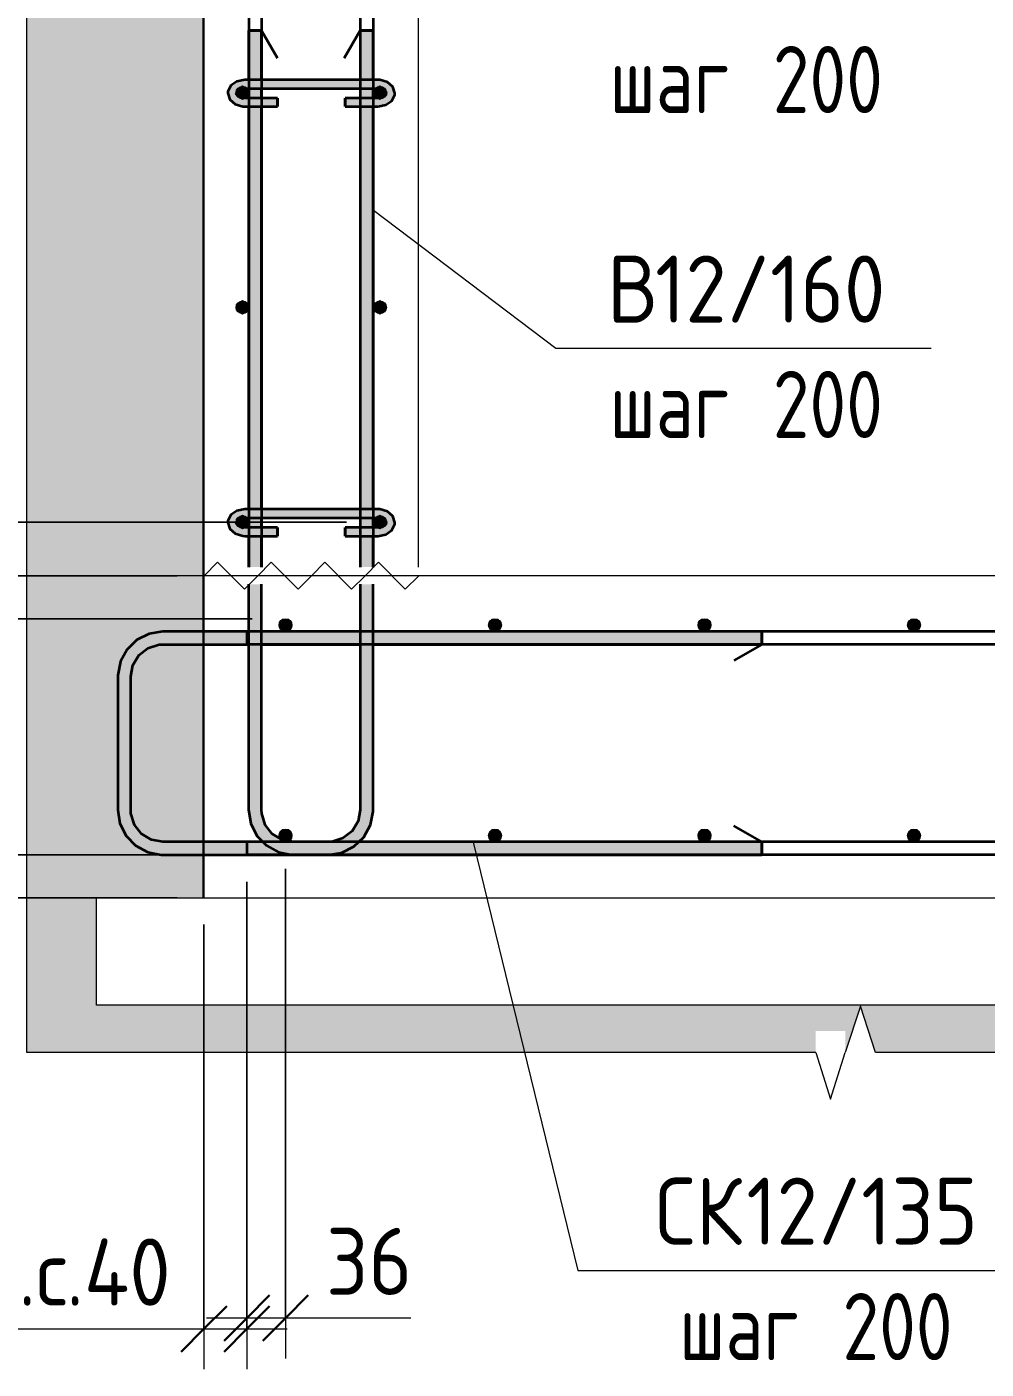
# Model space of a CAD drawing. Header units: millimetres. Extents: x 66339 to 175313, y -6307 to 14735.
# Drawn here: x 164142 to 165036, y -3689 to -2439 of the extents above; entities that cross this region are included whole.
import ezdxf

# ---------------------------------------------------------------- set-up
doc = ezdxf.new("R2010")
doc.units = ezdxf.units.MM
for name, color, linetype, lineweight in [('AA_Dim', 7, 'Continuous', 9), ('AA_Dim-25', 7, 'Continuous', 9), ('AA_Linii', 7, 'Continuous', 9), ('AA_Oformlenie', 7, 'Continuous', 9), ('AA_Vinoska', 7, 'Continuous', 9), ('AA_Visotnaya otmetka', 7, 'Continuous', 9), ('AF_Stena_Гидроизоляция', 253, 'Continuous', 18), ('AF_Stena_Опалубка', 253, 'Continuous', 18), ('KR_Armatura', 7, 'Continuous', 20), ('KR_Armatura_Tonkie', 7, 'Continuous', 20), ('KR_Fundament', 7, 'Continuous', 18)]:
    doc.layers.add(name, color=color, linetype=linetype, lineweight=lineweight)
doc.styles.add('ISOCPEUR_11', font='isocpeur.ttf', dxfattribs={"width": 0.9, "height": 62.5})
doc.styles.add('ISOCPEUR_12', font='isocpeur.ttf', dxfattribs={"width": 0.8, "height": 62.5})
doc.dimstyles.new('00_Точн_3_знака__прозр__4', dxfattribs={"dimscale": 304.8, "dimtxt": 62.248823, "dimasz": 0.139436, "dimexe": 0.123031, "dimexo": 0.082021, "dimgap": 0.008202, "dimtad": 1, "dimdec": 3, "dimrnd": 0.001, "dimdsep": 46, "dimtxsty": 'ISOCPEUR_11', "dimblk1": 'OBLIQUE', "dimblk2": 'OBLIQUE', "dimsah": 1, "dimcen": 0.09, "dimdle": 0.123031, "dimazin": 0, "dimtfac": 1, "dimtdec": 4, "dimtix": 1, "dimtmove": 1, "dimatfit": 3, "dimfxl": 1, "dimtvp": 1, "dimtolj": 1, "dimtzin": 0, "dimlwd": 18, "dimlwe": 18, "dimarcsym": 2})
doc.dimstyles.new('00_Точн_3_знака__прозр__5', dxfattribs={"dimscale": 304.8, "dimtxt": 62.248823, "dimasz": 0.139436, "dimexe": 0.123031, "dimexo": 0.082021, "dimgap": 0.008202, "dimtad": 1, "dimdec": 3, "dimrnd": 0.001, "dimdsep": 46, "dimtxsty": 'ISOCPEUR_11', "dimblk1": 'OBLIQUE', "dimblk2": 'OBLIQUE', "dimsah": 1, "dimcen": 0.09, "dimdle": 0.123031, "dimazin": 0, "dimtfac": 1, "dimtdec": 4, "dimtix": 1, "dimtmove": 0, "dimatfit": 3, "dimfxl": 1, "dimtvp": 1, "dimtolj": 1, "dimtzin": 0, "dimlwd": 18, "dimlwe": 18, "dimarcsym": 2})

# ---------------------------------------------------------------- blocks, each defined once
blk = doc.blocks.new('265_Выпуск П одной длины _НесАрм_РабПлоск_ - В1 _d12_ t250-V7-1-1 Армирование')
at = {"layer": 'KR_Armatura_Tonkie', "lineweight": 35}
h = blk.add_hatch(color=256, dxfattribs=at)
h.paths.add_polyline_path([(-73407.5, -3168), (-73401.5, -3168), (-73401.7, -2958), (-73413.5, -2958), (-73413.3, -3168), (-73409, -3168)])
h.paths.add_polyline_path([(-73407.5, -2942), (-73401.5, -2942), (-73401.7, -2913), (-73413.5, -2913), (-73413.3, -2942), (-73408.5, -2942)])
h.paths.add_polyline_path([(-73412.3, -2905), (-73401.5, -2905), (-73401.7, -2896), (-73413.5, -2896), (-73413.3, -2905), (-73412.7, -2905)])
h.paths.add_polyline_path([(-73403.2, -2888), (-73401.5, -2888), (-73401.7, -2513), (-73413.5, -2513), (-73413.3, -2888), (-73404, -2888)])
h.paths.add_polyline_path([(-73411.7, -2505), (-73401.5, -2505), (-73401.7, -2496), (-73413.5, -2496), (-73413.3, -2505), (-73411.8, -2505)])
h.paths.add_polyline_path([(-73411.8, -2488), (-73401.5, -2488), (-73401.7, -2442), (-73413.5, -2442), (-73413.3, -2488), (-73412.7, -2488)])
h = blk.add_hatch(color=256, dxfattribs=at)
h.paths.add_polyline_path([(-73303.5, -3168), (-73297.5, -3168), (-73297.7, -2958), (-73309.5, -2958), (-73309.2, -3168), (-73305, -3168)])
h.paths.add_polyline_path([(-73303.5, -2942), (-73297.5, -2942), (-73297.7, -2913), (-73309.5, -2913), (-73309.3, -2942), (-73304.5, -2942)])
h.paths.add_polyline_path([(-73309, -2905), (-73297.5, -2905), (-73297.7, -2896), (-73309.5, -2896), (-73309.3, -2905), (-73309.1, -2905)])
h.paths.add_polyline_path([(-73309.1, -2888), (-73297.5, -2888), (-73297.7, -2513), (-73309.5, -2513), (-73309.3, -2888)])
h.paths.add_polyline_path([(-73308.7, -2505), (-73297.5, -2505), (-73297.7, -2496), (-73309.5, -2496), (-73309.3, -2505), (-73309.1, -2505)])
h.paths.add_polyline_path([(-73305.1, -2488), (-73297.5, -2488), (-73297.7, -2442), (-73309.5, -2442), (-73309.3, -2488), (-73306.5, -2488)])
for points in [[(-73371.5, -3210), (-73371.5, -3198), (-73379.8, -3196.8), (-73386.7, -3193.8), (-73392.7, -3189.2), (-73397.4, -3183), (-73400.4, -3175.8), (-73401.7, -3168), (-73413.5, -3168), (-73412, -3179), (-73407.8, -3189), (-73400.8, -3198), (-73392, -3204.6), (-73382.3, -3208.6), (-73376.4, -3209.3)], [(-73339.5, -3210), (-73328.5, -3208.5), (-73318.5, -3204.4), (-73309.4, -3197.2), (-73303.1, -3189), (-73298.9, -3178.9), (-73297.7, -3168), (-73309.5, -3168), (-73310.7, -3176.3), (-73313.5, -3183), (-73318.2, -3189.2), (-73324.5, -3194), (-73331.7, -3197), (-73339.5, -3198.2), (-73339.5, -3209.8)], [(-73339.5, -3210), (-73339.5, -3198), (-73371.5, -3198.2), (-73371.5, -3210), (-73357.4, -3210)]]:
    blk.add_hatch(color=256, dxfattribs=at).paths.add_polyline_path(points)
for p, q in [((-73413.5, -2442), (-73413.5, -2488)), ((-73413.5, -2442), (-73413.3, -2442)), ((-73401.7, -2442), (-73413.1, -2442)), ((-73413.1, -2442), (-73401.5, -2442)), ((-73401.5, -2488), (-73401.5, -2442)), ((-73401.5, -2442), (-73401.1, -2442.7)), ((-73401.1, -2442.7), (-73386.5, -2468)), ((-73309.5, -2442), (-73324.5, -2468)), ((-73309.5, -2442), (-73309.5, -2488)), ((-73309.5, -2442), (-73309.3, -2442)), ((-73309.1, -2442), (-73297.5, -2442)), ((-73297.7, -2442), (-73309.1, -2442)), ((-73297.5, -2488), (-73297.5, -2442)), ((-73413.5, -2496), (-73413.5, -2505)), ((-73401.5, -2505), (-73401.5, -2496)), ((-73309.5, -2496), (-73309.5, -2505)), ((-73297.5, -2505), (-73297.5, -2496)), ((-73413.5, -2513), (-73413.5, -2888)), ((-73401.5, -2888), (-73401.5, -2513)), ((-73309.5, -2513), (-73309.5, -2888)), ((-73297.5, -2888), (-73297.5, -2513)), ((-73413.5, -2896), (-73413.5, -2905)), ((-73401.5, -2905), (-73401.5, -2896)), ((-73309.5, -2896), (-73309.5, -2905)), ((-73297.5, -2905), (-73297.5, -2896)), ((-73413.5, -2913), (-73413.5, -2942)), ((-73401.5, -2942), (-73401.5, -2913)), ((-73309.5, -2913), (-73309.5, -2942)), ((-73297.5, -2942), (-73297.5, -2913)), ((-73413.5, -2958), (-73413.5, -3002)), ((-73401.5, -3002), (-73401.5, -2958)), ((-73309.5, -2958), (-73309.5, -3002)), ((-73297.5, -3002), (-73297.5, -2958)), ((-73413.5, -3002), (-73413.5, -3014)), ((-73401.5, -3014), (-73401.5, -3002)), ((-73309.5, -3002), (-73309.5, -3014)), ((-73297.5, -3014), (-73297.5, -3002)), ((-73413.5, -3014), (-73413.5, -3168)), ((-73401.5, -3168), (-73401.5, -3014)), ((-73309.5, -3014), (-73309.5, -3168)), ((-73297.5, -3168), (-73297.5, -3014)), ((-73339.5, -3198), (-73371.5, -3198)), ((-73371.5, -3210), (-73339.5, -3210))]:
    blk.add_line(p, q, dxfattribs=at)
at = {"layer": 'KR_Armatura_Tonkie', "lineweight": 35, "flags": 128}
for points in [[(-73413.5, -3168), (-73411.5, -3180.7), (-73405.8, -3192.2), (-73400.2, -3198)], [(-73371.5, -3198), (-73382.1, -3196), (-73391.4, -3190.4), (-73398, -3181.9), (-73401.2, -3171.5), (-73401.5, -3168)], [(-73309.5, -3168), (-73311.4, -3178.7), (-73317, -3187.9), (-73325.6, -3194.6), (-73335.9, -3197.8), (-73339.5, -3198)], [(-73310.8, -3198), (-73306, -3193.4), (-73299.9, -3182.1), (-73297.5, -3169.5), (-73297.5, -3168)], [(-73400.2, -3198), (-73396.9, -3201.4), (-73385.6, -3207.5), (-73373, -3210), (-73371.5, -3210)], [(-73339.5, -3210), (-73326.8, -3208), (-73315.3, -3202.3), (-73310.8, -3198)]]:
    blk.add_lwpolyline(points, dxfattribs=at)
blk = doc.blocks.new('350_Стержень П торец СК-СГ _НесАрм_РабПлоск_ - 350_Стержень П торец СК-СГ _НесАрм_РабПлоск_-4078482-1-1 Армирование')
at = {"layer": 'KR_Armatura_Tonkie', "lineweight": 35}
for points in [[(-73528.4, -3044), (-73523.3, -3044), (-73522.1, -3035.7), (-73519.3, -3029), (-73514.5, -3022.8), (-73508.3, -3018), (-73501.1, -3015), (-73493.3, -3013.8), (-73493.3, -3002), (-73504.2, -3003.4), (-73514.3, -3007.6), (-73523, -3014.3), (-73529.7, -3023), (-73533.9, -3033.1), (-73535.1, -3044), (-73529.3, -3044)], [(-73529.3, -3168), (-73523.3, -3168), (-73523.5, -3044), (-73535.3, -3044), (-73535.1, -3168), (-73530.8, -3168)], [(-73493.3, -3210), (-73493.3, -3198), (-73501.6, -3196.8), (-73508.6, -3193.8), (-73514.5, -3189.2), (-73519.3, -3183), (-73522.3, -3175.8), (-73523.5, -3168), (-73535.3, -3168), (-73533.9, -3178.9), (-73529.7, -3189), (-73523, -3197.7), (-73514.3, -3204.4), (-73504.2, -3208.6), (-73499.4, -3209.2)]]:
    blk.add_hatch(color=256, dxfattribs=at).paths.add_polyline_path(points)
h = blk.add_hatch(color=256, dxfattribs=at)
h.paths.add_polyline_path([(-72935.3, -3014), (-72935.3, -3002), (-73297.5, -3002.2), (-73297.5, -3014), (-72986.9, -3014)])
h.paths.add_polyline_path([(-73415.1, -3014), (-73413.5, -3013.8), (-73413.5, -3002), (-73493.3, -3002.2), (-73493.3, -3014), (-73442.9, -3014)])
h.paths.add_polyline_path([(-73401.5, -3014), (-73309.5, -3013.8), (-73309.5, -3002), (-73401.5, -3002.2), (-73401.5, -3013.8)])
h = blk.add_hatch(color=256, dxfattribs=at)
h.paths.add_polyline_path([(-72986.9, -3210), (-72935.3, -3209.8), (-72935.3, -3198), (-73310.4, -3198.2), (-73318.7, -3204.5), (-73328.9, -3208.6), (-73339.5, -3210), (-73214.9, -3210)])
h.paths.add_polyline_path([(-73385.9, -3210), (-73373, -3209.8), (-73383.1, -3208.2), (-73392.9, -3204), (-73401.2, -3198), (-73493.3, -3198.2), (-73493.3, -3210), (-73415.1, -3210)])
for p, q in [((-73455.1, -3002), (-73493.3, -3002)), ((-73413.5, -3002), (-73455.1, -3002)), ((-73309.4, -3002), (-73401.5, -3002)), ((-72935.3, -3002), (-73297.5, -3002)), ((-72935.3, -3002), (-72935.3, -3014)), ((-72935.3, -3013.8), (-72935.3, -3002.2)), ((-73493.3, -3014), (-73455.1, -3014)), ((-73455.1, -3014), (-73413.5, -3014)), ((-73401.5, -3014), (-73309.4, -3014)), ((-73297.5, -3014), (-72935.3, -3014)), ((-72935.3, -3014), (-72961.3, -3029)), ((-73535.3, -3044), (-73535.3, -3168)), ((-73523.3, -3168), (-73523.3, -3044)), ((-72935.3, -3198), (-72961.3, -3183)), ((-73455.1, -3198), (-73493.3, -3198)), ((-73400.8, -3198), (-73455.1, -3198)), ((-73339.5, -3198), (-73371.5, -3198)), ((-72935.3, -3198), (-73310.2, -3198)), ((-72935.3, -3198), (-72935.3, -3210)), ((-72935.3, -3209.8), (-72935.3, -3198.2)), ((-73493.3, -3210), (-73455.1, -3210)), ((-73455.1, -3210), (-72935.3, -3210))]:
    blk.add_line(p, q, dxfattribs=at)
at = {"layer": 'KR_Armatura_Tonkie', "lineweight": 35, "flags": 128}
for points in [[(-73493.3, -3002), (-73506, -3004), (-73517.5, -3009.7), (-73526.7, -3018.6), (-73532.8, -3029.9), (-73535.3, -3042.5), (-73535.3, -3044)], [(-73523.3, -3044), (-73521.3, -3033.3), (-73515.7, -3024.1), (-73507.2, -3017.4), (-73496.8, -3014.2), (-73493.3, -3014)], [(-73535.3, -3168), (-73533.3, -3180.7), (-73527.6, -3192.2), (-73518.7, -3201.4), (-73507.4, -3207.5), (-73494.8, -3210), (-73493.3, -3210)], [(-73493.3, -3198), (-73503.9, -3196), (-73513.2, -3190.4), (-73519.9, -3181.9), (-73523.1, -3171.5), (-73523.3, -3168)]]:
    blk.add_lwpolyline(points, dxfattribs=at)
blk = doc.blocks.new('261_Шпилька массив _НесАрм_РабПлоск_ - 8 А240-4097123-1-1 Армирование')
at = {"layer": 'KR_Armatura_Tonkie', "lineweight": 35}
for points in [[(-73416.9, -2511.8), (-73416.9, -2505), (-73423.1, -2503.5), (-73424.4, -2501.8), (-73424.9, -2500.5), (-73423.8, -2497.7), (-73420.9, -2495.6), (-73416.9, -2494.8), (-73416.9, -2488), (-73423, -2489), (-73425.8, -2490.3), (-73429.4, -2493.4), (-73431.7, -2496.2), (-73432.9, -2500.5), (-73431.7, -2504.8), (-73428.2, -2508.5), (-73422.8, -2511), (-73420.8, -2511.3)], [(-73293.1, -2494.8), (-73293.1, -2488), (-73416.9, -2488.1), (-73416.9, -2494.8), (-73297.1, -2494.8)], [(-73293.1, -2511.8), (-73286.9, -2510.9), (-73281.7, -2508.5), (-73278.3, -2504.8), (-73277.1, -2500.5), (-73278.3, -2496.2), (-73280.7, -2492.6), (-73285.5, -2489.5), (-73293.1, -2488.1), (-73293.1, -2494.8), (-73289.1, -2495.6), (-73286.1, -2497.7), (-73285.1, -2500.7), (-73285.7, -2502.1), (-73287.6, -2503.7), (-73293.1, -2505.1), (-73293.1, -2511)], [(-73297.1, -2496), (-73293.1, -2495.9), (-73293.1, -2494.8), (-73416.9, -2494.8), (-73416.9, -2496), (-73300.4, -2496)], [(-73386.6, -2511.8), (-73386.6, -2505), (-73416.9, -2505.1), (-73416.9, -2511.8), (-73401.1, -2511.8)], [(-73401.1, -2513), (-73386.6, -2512.8), (-73386.6, -2511.8), (-73416.9, -2511.8), (-73416.9, -2513), (-73413.1, -2513)], [(-73293.1, -2511.8), (-73293.1, -2505), (-73323.4, -2505.1), (-73323.4, -2511.8), (-73297.1, -2511.8)], [(-73297.1, -2513), (-73293.1, -2512.8), (-73293.1, -2511.8), (-73323.4, -2511.8), (-73323.4, -2513), (-73300.4, -2513)], [(-73416.9, -2911.8), (-73416.9, -2905), (-73423.1, -2903.5), (-73424.4, -2901.8), (-73424.9, -2900.5), (-73423.8, -2897.7), (-73420.9, -2895.6), (-73416.9, -2894.8), (-73416.9, -2888), (-73423, -2889), (-73425.8, -2890.3), (-73429.4, -2893.4), (-73431.7, -2896.2), (-73432.9, -2900.5), (-73431.7, -2904.8), (-73428.2, -2908.5), (-73422.8, -2911), (-73420.8, -2911.3)], [(-73297.1, -2894.8), (-73293.1, -2894.8), (-73293.1, -2888), (-73416.9, -2888.1), (-73416.9, -2894.8), (-73300.4, -2894.8)], [(-73293.1, -2911.8), (-73286.9, -2910.9), (-73281.7, -2908.5), (-73278.3, -2904.8), (-73277.1, -2900.5), (-73278.3, -2896.2), (-73280.7, -2892.6), (-73285.5, -2889.5), (-73293.1, -2888.1), (-73293.1, -2894.8), (-73289.1, -2895.6), (-73286.1, -2897.7), (-73285.1, -2900.7), (-73285.7, -2902.1), (-73287.6, -2903.7), (-73293.1, -2905.1), (-73293.1, -2911)], [(-73385.9, -2896), (-73293.1, -2895.9), (-73293.1, -2894.8), (-73416.9, -2894.8), (-73416.9, -2896), (-73401.1, -2896)], [(-73386.6, -2911.8), (-73386.6, -2905), (-73416.9, -2905.1), (-73416.9, -2911.8), (-73401.1, -2911.8)], [(-73401.1, -2913), (-73386.6, -2912.8), (-73386.6, -2911.8), (-73416.9, -2911.8), (-73416.9, -2913), (-73413.1, -2913)], [(-73300.4, -2911.8), (-73293.1, -2911.8), (-73293.1, -2905), (-73323.4, -2905.1), (-73323.4, -2911.8), (-73309.1, -2911.8)], [(-73297.1, -2913), (-73293.1, -2912.8), (-73293.1, -2911.8), (-73323.4, -2911.8), (-73323.4, -2913), (-73300.4, -2913)]]:
    blk.add_hatch(color=256, dxfattribs=at).paths.add_polyline_path(points)
h = blk.add_hatch(color=256, dxfattribs=at)
h.paths.add_polyline_path([(-73416.9, -2513), (-73416.9, -2511.8), (-73423, -2510.9), (-73428.2, -2508.5), (-73428.9, -2508.1), (-73424.4, -2511.3), (-73423, -2512), (-73420.3, -2512.4)])
h.paths.add_polyline_path([(-73424.3, -2499), (-73423.1, -2497.4), (-73416.9, -2495.9), (-73416.9, -2494.8), (-73420.9, -2495.6), (-73423.8, -2497.7), (-73424.1, -2498.3)])
h = blk.add_hatch(color=256, dxfattribs=at)
h.paths.add_polyline_path([(-73293.1, -2513), (-73285.5, -2511.5), (-73280.7, -2508.4), (-73278.3, -2504.8), (-73281.7, -2508.5), (-73287.2, -2511), (-73293.1, -2511.8), (-73293.1, -2512.8)])
h.paths.add_polyline_path([(-73285.8, -2498.6), (-73286.1, -2497.7), (-73289.7, -2495.5), (-73293.1, -2494.8), (-73293.1, -2496), (-73292.4, -2496.1), (-73286.1, -2498.5)])
h = blk.add_hatch(color=256, dxfattribs=at)
h.paths.add_polyline_path([(-73416.9, -2913), (-73416.9, -2911.8), (-73423, -2910.9), (-73428.2, -2908.5), (-73428.9, -2908.1), (-73424.4, -2911.3), (-73423, -2912), (-73420.3, -2912.4)])
h.paths.add_polyline_path([(-73424.3, -2899), (-73423.1, -2897.4), (-73416.9, -2895.9), (-73416.9, -2894.8), (-73420.9, -2895.6), (-73423.8, -2897.7), (-73424, -2898.2)])
h = blk.add_hatch(color=256, dxfattribs=at)
h.paths.add_polyline_path([(-73293.1, -2913), (-73285.5, -2911.5), (-73280.7, -2908.4), (-73278.3, -2904.8), (-73281.7, -2908.5), (-73287.2, -2911), (-73293.1, -2911.8), (-73293.1, -2912.8)])
h.paths.add_polyline_path([(-73285.8, -2898.6), (-73286.1, -2897.7), (-73289.7, -2895.5), (-73293.1, -2894.8), (-73293.1, -2896), (-73292.4, -2896.1), (-73286.1, -2898.5)])
for p, q in [((-73413.1, -2488), (-73416.9, -2488)), ((-73401.1, -2488), (-73413.1, -2488)), ((-73309.1, -2488), (-73401.1, -2488)), ((-73297.1, -2488), (-73309.1, -2488)), ((-73293.1, -2488), (-73297.1, -2488)), ((-73416.9, -2496), (-73413.1, -2496)), ((-73413.1, -2496), (-73401.1, -2496)), ((-73401.1, -2496), (-73309.1, -2496)), ((-73309.1, -2496), (-73297.1, -2496)), ((-73297.1, -2496), (-73293.1, -2496)), ((-73413.1, -2505), (-73416.9, -2505)), ((-73416.9, -2513), (-73413.1, -2513)), ((-73401.1, -2505), (-73413.1, -2505)), ((-73413.1, -2513), (-73401.1, -2513)), ((-73386.6, -2505), (-73401.1, -2505)), ((-73401.1, -2513), (-73386.6, -2513)), ((-73386.6, -2505), (-73386.6, -2511.8)), ((-73386.6, -2506.2), (-73386.6, -2505.1)), ((-73386.6, -2512.8), (-73386.6, -2506.2)), ((-73386.6, -2511.8), (-73386.6, -2513)), ((-73309.1, -2505), (-73323.4, -2505)), ((-73323.4, -2511.8), (-73323.4, -2505)), ((-73323.4, -2505.1), (-73323.4, -2506.2)), ((-73323.4, -2506.2), (-73323.4, -2512.8)), ((-73323.4, -2513), (-73323.4, -2511.8)), ((-73323.4, -2513), (-73309.1, -2513)), ((-73297.1, -2505), (-73309.1, -2505)), ((-73309.1, -2513), (-73297.1, -2513)), ((-73293.1, -2505), (-73297.1, -2505)), ((-73297.1, -2513), (-73293.1, -2513)), ((-73413.1, -2888), (-73416.9, -2888)), ((-73401.1, -2888), (-73413.1, -2888)), ((-73309.1, -2888), (-73401.1, -2888)), ((-73297.1, -2888), (-73309.1, -2888)), ((-73293.1, -2888), (-73297.1, -2888)), ((-73416.9, -2896), (-73413.1, -2896)), ((-73413.1, -2896), (-73401.1, -2896)), ((-73401.1, -2896), (-73309.1, -2896)), ((-73309.1, -2896), (-73297.1, -2896)), ((-73297.1, -2896), (-73293.1, -2896)), ((-73413.1, -2905), (-73416.9, -2905)), ((-73416.9, -2913), (-73413.1, -2913)), ((-73401.1, -2905), (-73413.1, -2905)), ((-73413.1, -2913), (-73401.1, -2913)), ((-73386.6, -2905), (-73401.1, -2905)), ((-73401.1, -2913), (-73386.6, -2913)), ((-73386.6, -2905), (-73386.6, -2911.8)), ((-73386.6, -2906.2), (-73386.6, -2905.1)), ((-73386.6, -2912.8), (-73386.6, -2906.2)), ((-73386.6, -2911.8), (-73386.6, -2913)), ((-73309.1, -2905), (-73323.4, -2905)), ((-73323.4, -2911.8), (-73323.4, -2905)), ((-73323.4, -2905.1), (-73323.4, -2906.2)), ((-73323.4, -2906.2), (-73323.4, -2912.8)), ((-73323.4, -2913), (-73323.4, -2911.8)), ((-73323.4, -2913), (-73309.1, -2913)), ((-73297.1, -2905), (-73309.1, -2905)), ((-73309.1, -2913), (-73297.1, -2913)), ((-73293.1, -2905), (-73297.1, -2905)), ((-73297.1, -2913), (-73293.1, -2913))]:
    blk.add_line(p, q, dxfattribs=at)
at = {"layer": 'KR_Armatura_Tonkie', "lineweight": 35, "flags": 128}
for points in [[(-73416.9, -2488), (-73424.5, -2489.5), (-73430.1, -2493.4), (-73432.8, -2498.9), (-73432.9, -2500.5)], [(-73277.1, -2500.5), (-73278.9, -2494.6), (-73283.9, -2490.2), (-73291.2, -2488.1), (-73293.1, -2488)], [(-73432.9, -2500.5), (-73431, -2506.4), (-73426, -2510.8), (-73418.8, -2512.9), (-73416.9, -2513)], [(-73424.9, -2500.5), (-73423.9, -2498.5), (-73420.2, -2496.4), (-73416.9, -2496)], [(-73416.9, -2505), (-73421.9, -2503.9), (-73424.6, -2501.7), (-73424.9, -2500.5)], [(-73293.1, -2496), (-73288, -2497.1), (-73285.4, -2499.3), (-73285.1, -2500.5)], [(-73293.1, -2513), (-73285.5, -2511.5), (-73279.9, -2507.6), (-73277.2, -2502.1), (-73277.1, -2500.5)], [(-73285.1, -2500.5), (-73286, -2502.5), (-73289.8, -2504.5), (-73293.1, -2505)], [(-73416.9, -2888), (-73424.5, -2889.5), (-73430.1, -2893.4), (-73432.8, -2898.9), (-73432.9, -2900.5)], [(-73277.1, -2900.5), (-73278.9, -2894.6), (-73283.9, -2890.2), (-73291.2, -2888.1), (-73293.1, -2888)], [(-73432.9, -2900.5), (-73431, -2906.4), (-73426, -2910.8), (-73418.8, -2912.9), (-73416.9, -2913)], [(-73424.9, -2900.5), (-73423.9, -2898.5), (-73420.2, -2896.4), (-73416.9, -2896)], [(-73416.9, -2905), (-73421.9, -2903.9), (-73424.6, -2901.7), (-73424.9, -2900.5)], [(-73293.1, -2896), (-73288, -2897.1), (-73285.4, -2899.3), (-73285.1, -2900.5)], [(-73293.1, -2913), (-73285.5, -2911.5), (-73279.9, -2907.6), (-73277.2, -2902.1), (-73277.1, -2900.5)], [(-73285.1, -2900.5), (-73286, -2902.5), (-73289.8, -2904.5), (-73293.1, -2905)]]:
    blk.add_lwpolyline(points, dxfattribs=at)
blk = doc.blocks.new('Последовательность узлов - 3мм масшт20 маскировка-V8-1-1 Армирование')
at = {"layer": 'AA_Oformlenie'}
for p, q in [((-70964.9, 3050), (-70952.4, 3062.5)), ((-70927.4, 3037.5), (-70952.4, 3062.5)), ((-70914.9, 3050), (-70902.4, 3062.5)), ((-70877.4, 3037.5), (-70902.4, 3062.5)), ((-70864.9, 3050), (-70852.4, 3062.5)), ((-70827.4, 3037.5), (-70852.4, 3062.5)), ((-70814.9, 3050), (-70802.4, 3062.5)), ((-70777.4, 3037.5), (-70802.4, 3062.5)), ((-70914.9, 3050), (-70927.4, 3037.5)), ((-70864.9, 3050), (-70877.4, 3037.5)), ((-70814.9, 3050), (-70827.4, 3037.5)), ((-70764.9, 3050), (-70777.4, 3037.5))]:
    blk.add_line(p, q, dxfattribs=at)
blk = doc.blocks.new('011_Прямоугольник обрыва _ЭлУзла_ - 011_Прямоугольник обрыва _ЭлУзла_-4122385-1-1 Армирование')
at = {"layer": 'AA_Oformlenie'}
for p, q in [((-73620.1, -3394.1), (-73620.1, -1598.1)), ((-72884.9, -3394.1), (-73620.1, -3394.1)), ((-71359.5, -3394.1), (-72829.2, -3394.1))]:
    blk.add_line(p, q, dxfattribs=at)
blk = doc.blocks.new('DIMBLOCK61-1-1 Армирование')
at = {"layer": 'AA_Dim-25', "lineweight": 30}
for p, q in [((164040.8, -3210), (164019.6, -3188.8)), ((164040.8, -3210), (164062.1, -3231.3)), ((164040.8, -3250), (164019.6, -3228.8)), ((164040.8, -3250), (164062.1, -3271.2))]:
    blk.add_line(p, q, dxfattribs=at)
at = {"layer": 'AA_Dim-25', "lineweight": 18}
for p, q in [((164321.6, -3210), (164003.3, -3210)), ((164040.8, -3287.5), (164040.8, -3210)), ((164040.8, -3210), (164321.6, -3210)), ((164040.8, -3239.2), (164040.8, -3230)), ((164281.6, -3250), (164003.3, -3250)), ((164040.8, -3453.3), (164040.8, -3239.2)), ((164040.8, -3250), (164281.6, -3250))]:
    blk.add_line(p, q, dxfattribs=at)
at = {"layer": 'AA_Dim-25', "color": 0, "lineweight": 18, "insert": (163956.6, -3453.3), "char_height": 62.5, "width": 226.969, "attachment_point": 1, "rotation": 90, "line_spacing_factor": 1.149209, "style": 'ISOCPEUR_11'}
blk.add_mtext('з.с.40', dxfattribs=at)
blk = doc.blocks.new('_Oblique')
at = {"color": 0, "linetype": 'ByBlock', "lineweight": -2}
blk.add_line((-0.5, -0.5), (0.5, 0.5), dxfattribs=at)
blk = doc.blocks.new('DIMBLOCK62-1-1 Армирование')
at = {"layer": 'AA_Dim-25', "lineweight": 30}
for p, q in [((164040.8, -2990), (164019.6, -2968.8)), ((164040.8, -2990), (164062.1, -3011.2)), ((164040.8, -3210), (164019.6, -3188.8)), ((164040.8, -3210), (164062.1, -3231.3))]:
    blk.add_line(p, q, dxfattribs=at)
at = {"layer": 'AA_Dim-25', "lineweight": 18}
for p, q in [((164351.6, -2990), (164003.3, -2990)), ((164040.8, -3210), (164040.8, -2990)), ((164040.8, -2990), (164351.6, -2990)), ((164321.6, -3210), (164003.3, -3210)), ((164040.8, -3210), (164321.6, -3210))]:
    blk.add_line(p, q, dxfattribs=at)
at = {"layer": 'AA_Dim-25', "color": 0, "lineweight": 18, "insert": (163956.6, -3159.3), "char_height": 62.5, "width": 142.215, "attachment_point": 1, "rotation": 90, "line_spacing_factor": 1.149209, "style": 'ISOCPEUR_11'}
blk.add_mtext('220', dxfattribs=at)
blk = doc.blocks.new('DIMBLOCK63-1-1 Армирование')
at = {"layer": 'AA_Dim-25', "lineweight": 18}
for p, q in [((163913.3, -2688), (163913.3, -2902.1)), ((163913.3, -2902.1), (164040.8, -2970)), ((164040.8, -2990), (164040.8, -2912.5)), ((164281.6, -2950), (164003.3, -2950)), ((164040.8, -2950), (164281.6, -2950)), ((164351.6, -2990), (164003.3, -2990)), ((164040.8, -2990), (164351.6, -2990))]:
    blk.add_line(p, q, dxfattribs=at)
at = {"layer": 'AA_Dim-25', "lineweight": 30}
for p, q in [((164040.8, -2950), (164019.6, -2928.8)), ((164040.8, -2950), (164062.1, -2971.2)), ((164040.8, -2990), (164019.6, -2968.8)), ((164040.8, -2990), (164062.1, -3011.2))]:
    blk.add_line(p, q, dxfattribs=at)
at = {"layer": 'AA_Dim-25', "color": 0, "lineweight": 18, "insert": (163829.1, -2877.1), "char_height": 62.5, "width": 226.969, "attachment_point": 1, "rotation": 90, "line_spacing_factor": 1.149209, "style": 'ISOCPEUR_11'}
blk.add_mtext('з.с.40', dxfattribs=at)
blk = doc.blocks.new('DIMBLOCK64-1-1 Армирование')
at = {"layer": 'AA_Dim-25', "lineweight": 18}
for p, q in [((163761.1, -3287.5), (163761.1, -2912.5)), ((164281.6, -2950), (163723.6, -2950)), ((163761.1, -2950), (164281.6, -2950)), ((164281.6, -3250), (163723.6, -3250)), ((163761.1, -3250), (164281.6, -3250))]:
    blk.add_line(p, q, dxfattribs=at)
at = {"layer": 'AA_Dim-25', "lineweight": 30}
for p, q in [((163761.1, -2950), (163739.9, -2928.8)), ((163761.1, -2950), (163782.4, -2971.2)), ((163761.1, -3250), (163739.9, -3228.8)), ((163761.1, -3250), (163782.4, -3271.2))]:
    blk.add_line(p, q, dxfattribs=at)
at = {"layer": 'AA_Dim-25', "color": 0, "lineweight": 18, "insert": (163677, -3159.3), "char_height": 62.5, "width": 142.215, "attachment_point": 1, "rotation": 90, "line_spacing_factor": 1.149209, "style": 'ISOCPEUR_11'}
blk.add_mtext('300', dxfattribs=at)
blk = doc.blocks.new('DIMBLOCK65-1-1 Армирование')
at = {"layer": 'AA_Dim-25', "lineweight": 18}
for p, q in [((164040.8, -2775.9), (164040.8, -2879.9)), ((164040.8, -2879.9), (164040.8, -2925)), ((164439.6, -2900), (164003.3, -2900)), ((164040.8, -2987.5), (164040.8, -2900)), ((164040.8, -2900), (164439.6, -2900)), ((164281.6, -2950), (164003.3, -2950)), ((164040.8, -2950), (164281.6, -2950))]:
    blk.add_line(p, q, dxfattribs=at)
at = {"layer": 'AA_Dim-25', "lineweight": 30}
for p, q in [((164040.8, -2900), (164019.6, -2878.8)), ((164040.8, -2900), (164062.1, -2921.2)), ((164040.8, -2950), (164019.6, -2928.8)), ((164040.8, -2950), (164062.1, -2971.2))]:
    blk.add_line(p, q, dxfattribs=at)
at = {"layer": 'AA_Dim-25', "color": 0, "lineweight": 18, "insert": (163956.6, -2854.9), "char_height": 62.5, "width": 94.81, "attachment_point": 1, "rotation": 90, "line_spacing_factor": 1.149209, "style": 'ISOCPEUR_11'}
blk.add_mtext('50', dxfattribs=at)
blk = doc.blocks.new('DIMBLOCK66-1-1 Армирование')
at = {"layer": 'AA_Dim-25', "lineweight": 30}
for p, q in [((164040.8, 500), (164019.6, 521.3)), ((164040.8, 500), (164062.1, 478.8)), ((164040.8, -2900), (164019.6, -2878.8)), ((164040.8, -2900), (164062.1, -2921.2))]:
    blk.add_line(p, q, dxfattribs=at)
at = {"layer": 'AA_Dim-25', "lineweight": 18}
for p, q in [((164311.6, 500), (164003.3, 500)), ((164040.8, -2900), (164040.8, 500)), ((164040.8, 500), (164311.6, 500)), ((164439.6, -2900), (164003.3, -2900)), ((164040.8, -2900), (164439.6, -2900))]:
    blk.add_line(p, q, dxfattribs=at)
at = {"layer": 'AA_Dim-25', "color": 0, "lineweight": 18, "insert": (163956.6, -1414.9), "char_height": 62.5, "width": 515.708, "attachment_point": 1, "rotation": 90, "line_spacing_factor": 1.149209, "style": 'ISOCPEUR_11'}
blk.add_mtext('200х17=3400', dxfattribs=at)
blk = doc.blocks.new('042_М_Арматуры - Диам длина поз _ Комментарий-3662934-1-1 Армирование')
at = {"layer": 'AA_Vinoska'}
blk.add_line((-72259.7, -2790.4), (-71909.7, -2790.4), dxfattribs=at)
blk = doc.blocks.new('DIMBLOCK100-1-1 Армирование')
at = {"layer": 'AA_Dim-25', "lineweight": 18}
for p, q in [((164346.6, -3235), (164346.6, -3689.1)), ((164346.6, -3651.6), (164346.6, -3235)), ((164306.6, -3275), (164306.6, -3689.1)), ((164306.6, -3651.6), (164306.6, -3275)), ((164100.2, -3651.5), (164314.3, -3651.5)), ((164269.1, -3651.6), (164384.1, -3651.6)), ((164314.3, -3651.5), (164326.6, -3651.6))]:
    blk.add_line(p, q, dxfattribs=at)
at = {"layer": 'AA_Dim-25', "lineweight": 30}
for p, q in [((164306.6, -3651.6), (164327.9, -3630.3)), ((164346.6, -3651.6), (164367.9, -3630.3)), ((164306.6, -3651.6), (164285.4, -3672.8)), ((164346.6, -3651.6), (164325.4, -3672.8))]:
    blk.add_line(p, q, dxfattribs=at)
at = {"layer": 'AA_Dim-25', "color": 0, "lineweight": 18, "insert": (164100.2, -3567.4), "char_height": 62.5, "width": 226.969, "attachment_point": 1, "line_spacing_factor": 1.149209, "style": 'ISOCPEUR_11'}
blk.add_mtext('з.с.40', dxfattribs=at)
blk = doc.blocks.new('DIMBLOCK102-1-1 Армирование')
at = {"layer": 'AA_Dim-25', "lineweight": 18}
for p, q in [((164382.6, -3223), (164382.6, -3679.1)), ((164382.6, -3641.6), (164382.6, -3223)), ((164346.6, -3235), (164346.6, -3679.1)), ((164346.6, -3641.6), (164346.6, -3235)), ((164420.1, -3641.6), (164309.1, -3641.6)), ((164395.4, -3641.5), (164364.6, -3641.6)), ((164499.4, -3641.5), (164395.4, -3641.5))]:
    blk.add_line(p, q, dxfattribs=at)
at = {"layer": 'AA_Dim-25', "lineweight": 30}
for p, q in [((164346.6, -3641.6), (164367.9, -3620.3)), ((164382.6, -3641.6), (164403.9, -3620.3)), ((164346.6, -3641.6), (164325.4, -3662.8)), ((164382.6, -3641.6), (164361.4, -3662.8))]:
    blk.add_line(p, q, dxfattribs=at)
at = {"layer": 'AA_Dim-25', "color": 0, "lineweight": 18, "insert": (164420.4, -3557.4), "char_height": 62.5, "width": 94.81, "attachment_point": 1, "line_spacing_factor": 1.149209, "style": 'ISOCPEUR_11'}
blk.add_mtext('36', dxfattribs=at)

msp = doc.modelspace()

# ---------------------------------------------------------------- hatches: boundary and pattern name
at = {"layer": 'AA_Oformlenie'}
h = msp.add_hatch(dxfattribs=at)
h.set_pattern_fill('FP_12', color=250, style=0, pattern_type=2)
h.set_pattern_definition([(0, (165100.548, 825), (101.6, 25.4), [8.382, -67.818, 8.382, -67.818, -406.4]), (0, (165100.548, 825), (101.6, 25.4), [-152.4, 8.382, -144.018, 8.382, -67.818, -177.8]), (0, (165100.548, 825), (101.6, 25.4), [-381, 8.382, -42.418, 8.382, -118.618]), (120, (165138.648, 837.7), (-72.79705, 75.28818), [8.382, -67.818, 8.382, -67.818, -406.4]), (120, (165138.648, 837.7), (-72.79705, 75.28818), [-152.4, 8.382, -144.018, 8.382, -67.818, -177.8]), (120, (165138.648, 837.7), (-72.79705, 75.28818), [-381, 8.382, -42.418, 8.382, -118.618]), (240, (165151.348, 888.5), (-28.80295, -100.68818), [8.382, -67.818, 8.382, -67.818, -406.4]), (240, (165151.348, 888.5), (-28.80295, -100.68818), [-152.4, 8.382, -144.018, 8.382, -67.818, -177.8]), (240, (165151.348, 888.5), (-28.80295, -100.68818), [-381, 8.382, -42.418, 8.382, -118.618])])
h.paths.add_polyline_path([(164141.6136, -3394.1315), (164876.8112, -3394.1315), (164876.8112, -3374.0538), (164904.3112, -3374.0538), (164904.3112, -3394.1315), (164918.3883, -3350.8064), (164932.4655, -3394.1315), (166402.2063, -3394.1315), (166402.2063, -3374.0538), (166429.7063, -3374.0538), (166429.7063, -3394.1315), (166443.7835, -3350.8064), (166457.8607, -3394.1315), (167192.4039, -3394.1315), (167192.4039, -1598.0986), (167172.3262, -1598.0986), (167172.3262, -1570.5986), (167192.4039, -1570.5986), (167149.0788, -1556.5214), (167192.4039, -1542.4443), (167192.4039, -1165), (166996.6448, -1165), (166996.6448, -3250), (167096.6448, -3250), (167096.6448, -3350), (164206.6448, -3350), (164206.6448, -3250), (164306.6448, -3250), (164306.6448, -1165), (164141.6136, -1165), (164141.6136, -1542.4443), (164161.24, -1542.4443), (164161.24, -1570.5986), (164141.6136, -1570.5986), (164184.9149, -1584.3486), (164141.6136, -1598.0986), (164141.6136, -3376.0125)])
at = {"layer": 'KR_Armatura'}
h = msp.add_hatch(color=256, dxfattribs=at)
edge = h.paths.add_edge_path()
edge.add_arc((164342.6448, -2500), 6, 0, 360)
for points in [[(164342.6448, -2506), (164347.8409, -2503), (164347.8409, -2497), (164342.6448, -2494), (164337.4486, -2497), (164337.4486, -2503)], [(164470.6448, -2506), (164475.8409, -2503), (164475.8409, -2497), (164470.6448, -2494), (164465.4486, -2497), (164465.4486, -2503)], [(164342.6448, -2706), (164347.8409, -2703), (164347.8409, -2697), (164342.6448, -2694), (164337.4486, -2697), (164337.4486, -2703)], [(164470.6448, -2706), (164475.8409, -2703), (164475.8409, -2697), (164470.6448, -2694), (164465.4486, -2697), (164465.4486, -2703)], [(164342.6448, -2906), (164347.8409, -2903), (164347.8409, -2897), (164342.6448, -2894), (164337.4486, -2897), (164337.4486, -2903)], [(164470.6448, -2906), (164475.8409, -2903), (164475.8409, -2897), (164470.6448, -2894), (164465.4486, -2897), (164465.4486, -2903)], [(164379.6448, -3001.1962), (164385.6448, -3001.1962), (164388.6448, -2996), (164385.6448, -2990.8038), (164379.6448, -2990.8038), (164376.6448, -2996)], [(164574.8756, -3001.1962), (164580.8756, -3001.1962), (164583.8756, -2996), (164580.8756, -2990.8038), (164574.8756, -2990.8038), (164571.8756, -2996)], [(164774.8058, -3001.1962), (164776.1063, -3001.1962), (164779.1063, -2996), (164776.1063, -2990.8038), (164770.1063, -2990.8038), (164767.1063, -2996), (164770.1063, -3001.1962)], [(164965.3371, -3001.1962), (164971.3371, -3001.1962), (164974.3371, -2996), (164971.3371, -2990.8038), (164965.3371, -2990.8038), (164962.3371, -2996)], [(164379.6448, -3197.1962), (164385.6448, -3197.1962), (164388.6448, -3192), (164385.6448, -3186.8038), (164379.6448, -3186.8038), (164376.6448, -3192), (164377.6659, -3193.7686)], [(164574.8756, -3197.1962), (164580.8756, -3197.1962), (164583.8756, -3192), (164580.8756, -3186.8038), (164574.8756, -3186.8038), (164571.8756, -3192)], [(164774.8058, -3197.1962), (164776.1063, -3197.1962), (164779.1063, -3192), (164776.1063, -3186.8038), (164770.1063, -3186.8038), (164767.1063, -3192), (164770.1063, -3197.1962)], [(164965.3371, -3197.1962), (164971.3371, -3197.1962), (164974.3371, -3192), (164971.3371, -3186.8038), (164965.3371, -3186.8038), (164962.3371, -3192)]]:
    msp.add_hatch(color=256, dxfattribs=at).paths.add_polyline_path(points)
h = msp.add_hatch(color=256, dxfattribs=at)
edge = h.paths.add_edge_path()
edge.add_arc((164470.6448, -2500), 6, 0, 360)
h = msp.add_hatch(color=256, dxfattribs=at)
edge = h.paths.add_edge_path()
edge.add_arc((164342.6448, -2700), 6, 0, 360)
h = msp.add_hatch(color=256, dxfattribs=at)
edge = h.paths.add_edge_path()
edge.add_arc((164470.6448, -2700), 6, 0, 360)
h = msp.add_hatch(color=256, dxfattribs=at)
edge = h.paths.add_edge_path()
edge.add_arc((164342.6448, -2900), 6, 0, 360)
h = msp.add_hatch(color=256, dxfattribs=at)
edge = h.paths.add_edge_path()
edge.add_arc((164470.6448, -2900), 6, 0, 360)
h = msp.add_hatch(color=256, dxfattribs=at)
edge = h.paths.add_edge_path()
edge.add_arc((164382.6448, -2996), 6, 0, 360)
h = msp.add_hatch(color=256, dxfattribs=at)
edge = h.paths.add_edge_path()
edge.add_arc((164577.8756, -2996), 6, 0, 360)
h = msp.add_hatch(color=256, dxfattribs=at)
edge = h.paths.add_edge_path()
edge.add_arc((164773.1063, -2996), 6, 0, 360)
h = msp.add_hatch(color=256, dxfattribs=at)
edge = h.paths.add_edge_path()
edge.add_arc((164968.3371, -2996), 6, 0, 360)
h = msp.add_hatch(color=256, dxfattribs=at)
edge = h.paths.add_edge_path()
edge.add_arc((164382.6448, -3192), 6, 0, 360)
h = msp.add_hatch(color=256, dxfattribs=at)
edge = h.paths.add_edge_path()
edge.add_arc((164577.8756, -3192), 6, 0, 360)
h = msp.add_hatch(color=256, dxfattribs=at)
edge = h.paths.add_edge_path()
edge.add_arc((164773.1063, -3192), 6, 0, 360)
h = msp.add_hatch(color=256, dxfattribs=at)
edge = h.paths.add_edge_path()
edge.add_arc((164968.3371, -3192), 6, 0, 360)

# ---------------------------------------------------------------- linework, layer by layer
at = {"layer": 'AA_Linii'}
for p, q in [((164306.6448, -3250), (164306.6448, -1165)), ((164206.6448, -3350), (164206.6448, -3250)), ((164206.6448, -3250), (164306.6448, -3250)), ((167096.6448, -3350), (164206.6448, -3350))]:
    msp.add_line(p, q, dxfattribs=at)
at = {"layer": 'AA_Vinoska'}
for p, q in [((164464.539, -2609.6033), (164634.4772, -2738.0892)), ((164557.6136, -3198.2875), (164655.0857, -3597.0368)), ((164918.3883, -3350.8064), (164904.3112, -3394.1315)), ((164932.4655, -3394.1315), (164918.3883, -3350.8064)), ((164876.8112, -3394.1315), (164890.5612, -3437.4327)), ((164890.5612, -3437.4327), (164904.3112, -3394.1315)), ((164655.0857, -3597.0368), (164699.3912, -3597.0368))]:
    msp.add_line(p, q, dxfattribs=at)
at = {"layer": 'AA_Visotnaya otmetka'}
for q in [(163642.1704, -2950), (164602.5489, -2950)]:
    msp.add_line((164602.5489, -2950), q, dxfattribs=at)
at = {"layer": 'AF_Stena_Гидроизоляция', "lineweight": 20}
for p, q in [((164305.6448, -1430), (164305.6448, -3250)), ((164306.6448, -3250), (164306.6448, -1430)), ((164305.6448, -3250), (164306.6448, -3250))]:
    msp.add_line(p, q, dxfattribs=at)
at = {"layer": 'AF_Stena_Опалубка', "lineweight": 20}
for p, q in [((164306.6448, 730), (164306.6448, -2950)), ((164506.6448, -2942), (164506.6448, 730))]:
    msp.add_line(p, q, dxfattribs=at)
at = {"layer": 'KR_Armatura'}
for p, q in [((164342.6448, -2494), (164337.4486, -2497)), ((164337.4486, -2497), (164337.4486, -2503)), ((164347.8409, -2497), (164342.6448, -2494)), ((164347.8409, -2503), (164347.8409, -2497)), ((164470.6448, -2494), (164465.4486, -2497)), ((164465.4486, -2497), (164465.4486, -2503)), ((164475.8409, -2497), (164470.6448, -2494)), ((164475.8409, -2503), (164475.8409, -2497)), ((164337.4486, -2503), (164342.6448, -2506)), ((164342.6448, -2506), (164347.8409, -2503)), ((164465.4486, -2503), (164470.6448, -2506)), ((164470.6448, -2506), (164475.8409, -2503)), ((164342.6448, -2694), (164337.4486, -2697)), ((164337.4486, -2697), (164337.4486, -2703)), ((164347.8409, -2697), (164342.6448, -2694)), ((164347.8409, -2703), (164347.8409, -2697)), ((164470.6448, -2694), (164465.4486, -2697)), ((164465.4486, -2697), (164465.4486, -2703)), ((164475.8409, -2697), (164470.6448, -2694)), ((164475.8409, -2703), (164475.8409, -2697)), ((164337.4486, -2703), (164342.6448, -2706)), ((164342.6448, -2706), (164347.8409, -2703)), ((164465.4486, -2703), (164470.6448, -2706)), ((164470.6448, -2706), (164475.8409, -2703)), ((164342.6448, -2894), (164337.4486, -2897)), ((164337.4486, -2897), (164337.4486, -2903)), ((164347.8409, -2897), (164342.6448, -2894)), ((164347.8409, -2903), (164347.8409, -2897)), ((164470.6448, -2894), (164465.4486, -2897)), ((164465.4486, -2897), (164465.4486, -2903)), ((164475.8409, -2897), (164470.6448, -2894)), ((164475.8409, -2903), (164475.8409, -2897)), ((164337.4486, -2903), (164342.6448, -2906)), ((164342.6448, -2906), (164347.8409, -2903)), ((164465.4486, -2903), (164470.6448, -2906)), ((164470.6448, -2906), (164475.8409, -2903)), ((164379.6448, -2990.8038), (164376.6448, -2996)), ((164376.6448, -2996), (164379.6448, -3001.1962)), ((164385.6448, -2990.8038), (164379.6448, -2990.8038)), ((164388.6448, -2996), (164385.6448, -2990.8038)), ((164385.6448, -3001.1962), (164388.6448, -2996)), ((164574.8756, -2990.8038), (164571.8756, -2996)), ((164571.8756, -2996), (164574.8756, -3001.1962)), ((164580.8756, -2990.8038), (164574.8756, -2990.8038)), ((164583.8756, -2996), (164580.8756, -2990.8038)), ((164580.8756, -3001.1962), (164583.8756, -2996)), ((164770.1063, -2990.8038), (164767.1063, -2996)), ((164767.1063, -2996), (164770.1063, -3001.1962)), ((164776.1063, -2990.8038), (164770.1063, -2990.8038)), ((164779.1063, -2996), (164776.1063, -2990.8038)), ((164776.1063, -3001.1962), (164779.1063, -2996)), ((164965.3371, -2990.8038), (164962.3371, -2996)), ((164962.3371, -2996), (164965.3371, -3001.1962)), ((164971.3371, -2990.8038), (164965.3371, -2990.8038)), ((164974.3371, -2996), (164971.3371, -2990.8038)), ((164971.3371, -3001.1962), (164974.3371, -2996)), ((164379.6448, -3001.1962), (164385.6448, -3001.1962)), ((164574.8756, -3001.1962), (164580.8756, -3001.1962)), ((164770.1063, -3001.1962), (164774.8058, -3001.1962)), ((164774.8058, -3001.1962), (164776.1063, -3001.1962)), ((164965.3371, -3001.1962), (164971.3371, -3001.1962)), ((164379.6448, -3186.8038), (164376.6448, -3192)), ((164385.6448, -3186.8038), (164379.6448, -3186.8038)), ((164388.6448, -3192), (164385.6448, -3186.8038)), ((164574.8756, -3186.8038), (164571.8756, -3192)), ((164580.8756, -3186.8038), (164574.8756, -3186.8038)), ((164583.8756, -3192), (164580.8756, -3186.8038)), ((164770.1063, -3186.8038), (164767.1063, -3192)), ((164776.1063, -3186.8038), (164770.1063, -3186.8038)), ((164779.1063, -3192), (164776.1063, -3186.8038)), ((164965.3371, -3186.8038), (164962.3371, -3192)), ((164971.3371, -3186.8038), (164965.3371, -3186.8038)), ((164974.3371, -3192), (164971.3371, -3186.8038)), ((164376.6448, -3192), (164377.6659, -3193.7686)), ((164377.6659, -3193.7686), (164379.6448, -3197.1962)), ((164379.6448, -3197.1962), (164385.6448, -3197.1962)), ((164385.6448, -3197.1962), (164388.6448, -3192)), ((164571.8756, -3192), (164574.8756, -3197.1962)), ((164574.8756, -3197.1962), (164580.8756, -3197.1962)), ((164580.8756, -3197.1962), (164583.8756, -3192)), ((164767.1063, -3192), (164770.1063, -3197.1962)), ((164770.1063, -3197.1962), (164774.8058, -3197.1962)), ((164774.8058, -3197.1962), (164776.1063, -3197.1962)), ((164776.1063, -3197.1962), (164779.1063, -3192)), ((164962.3371, -3192), (164965.3371, -3197.1962)), ((164965.3371, -3197.1962), (164971.3371, -3197.1962)), ((164971.3371, -3197.1962), (164974.3371, -3192))]:
    msp.add_line(p, q, dxfattribs=at)
for centre in [(164342.6448, -2500), (164470.6448, -2500), (164342.6448, -2700), (164470.6448, -2700), (164342.6448, -2900), (164470.6448, -2900), (164382.6448, -2996), (164577.8756, -2996), (164773.1063, -2996), (164968.3371, -2996), (164382.6448, -3192), (164577.8756, -3192), (164773.1063, -3192), (164968.3371, -3192)]:
    msp.add_circle(centre, 6, dxfattribs=at)
at = {"layer": 'KR_Armatura_Tonkie', "lineweight": 35}
for p, q in [((164348.6448, -2942), (164348.6448, 700)), ((164360.6448, -2942), (164360.6448, 700)), ((164452.6448, -2942), (164452.6448, 700)), ((164464.6448, -2942), (164464.6448, 700)), ((166956.6448, -3002), (164346.6448, -3002)), ((164346.6448, -3002), (164346.6448, -3014)), ((166956.6448, -3014), (164346.6448, -3014)), ((166956.6448, -3198), (164346.6448, -3198)), ((164346.6448, -3198), (164346.6448, -3210)), ((166956.6448, -3210), (164346.6448, -3210))]:
    msp.add_line(p, q, dxfattribs=at)
at = {"layer": 'KR_Fundament', "lineweight": 20}
for p, q in [((164306.6448, -2950), (164306.6448, -3250)), ((166796.808, -2950), (164506.808, -2950)), ((164306.6448, -3250), (166996.6448, -3250))]:
    msp.add_line(p, q, dxfattribs=at)

# ---------------------------------------------------------------- block references
at = {"layer": 'AA_Oformlenie'}
for name, p in [('011_Прямоугольник обрыва _ЭлУзла_ - 011_Прямоугольник обрыва _ЭлУзла_-4122385-1-1 Армирование', (237761.7064, 0)), ('Последовательность узлов - 3мм масшт20 маскировка-V8-1-1 Армирование', (235271.7064, -6000))]:
    msp.add_blockref(name, p, dxfattribs=at)
at = {"layer": 'AA_Vinoska'}
for p in [(236894.1638, 52.31), (236959.0778, -806.6376)]:
    msp.add_blockref('042_М_Арматуры - Диам длина поз _ Комментарий-3662934-1-1 Армирование', p, dxfattribs=at)
at = {"layer": 'KR_Armatura_Tonkie', "lineweight": 35}
for name in ['261_Шпилька массив _НесАрм_РабПлоск_ - 8 А240-4097123-1-1 Армирование', '265_Выпуск П одной длины _НесАрм_РабПлоск_ - В1 _d12_ t250-V7-1-1 Армирование', '350_Стержень П торец СК-СГ _НесАрм_РабПлоск_ - 350_Стержень П торец СК-СГ _НесАрм_РабПлоск_-4078482-1-1 Армирование']:
    msp.add_blockref(name, (237761.7064, 0), dxfattribs=at)

# ---------------------------------------------------------------- texts
at = {"layer": 'AA_Vinoska', "char_height": 62.5, "attachment_point": 1}
for s, insert, width, style in [(' 200', (164804.9036, -2456.5312), 166.751, 'ISOCPEUR_12'), ('шаг', (164684.5182, -2456.5312), 145.907125, 'ISOCPEUR_12'), ('\\fISOCPEUR|b0|i0|c204|p34|;\\W.9;В', (164682.4807, -2651.7366), 54.113906, 'ISOCPEUR_11'), ('12/160', (164727.1292, -2651.7366), 263.354344, 'ISOCPEUR_11'), (' 200', (164804.9036, -2759.2129), 166.751, 'ISOCPEUR_12'), ('шаг', (164684.5182, -2759.2129), 145.907125, 'ISOCPEUR_12'), ('СК', (164727.2572, -3510.6842), 102.816422, 'ISOCPEUR_11'), ('12/135', (164812.0892, -3510.6842), 263.354344, 'ISOCPEUR_11'), (' 200', (164869.8176, -3618.1605), 166.751, 'ISOCPEUR_12'), ('шаг', (164749.4322, -3618.1605), 145.907125, 'ISOCPEUR_12')]:
    msp.add_mtext(s, dxfattribs=dict(at, insert=insert, width=width, style=style))

# ---------------------------------------------------------------- dimensions: what is measured, and where the dimension line sits
at = {"layer": 'AA_Dim', "lineweight": 18}
for base, p1, p2, override, picture, middle in [((164040.8015, 500), (164464.6448, -2900), (164336.6448, 500), {"dimpost": '200х17=<>', "dimfxl": 3402.408559}, 'DIMBLOCK66-1-1 Армирование', (164007.0515, -1200)), ((163761.1473, -2950), (164306.6448, -3250), (164306.6448, -2950), {"dimpost": '<>', "dimfxl": 300}, 'DIMBLOCK64-1-1 Армирование', (163727.3973, -3100)), ((164040.8015, -2990), (164346.6448, -3210), (164376.6448, -2990), {"dimpost": '<>', "dimfxl": 222.036033}, 'DIMBLOCK62-1-1 Армирование', (164007.0515, -3100))]:
    dim = msp.add_linear_dim(base=base, p1=p1, p2=p2, angle=90, dimstyle='00_Точн_3_знака__прозр__5', override=override, dxfattribs=at)
    dim.commit()
    dim.dimension.update_dxf_attribs({"geometry": picture, "text_midpoint": middle})
for base, p1, p2, override, picture, middle in [((164040.8015, -2950), (164376.6448, -2990), (164306.6448, -2950), {"dimpost": 'з.с.<>', "dimfxl": 80.622577}, 'DIMBLOCK63-1-1 Армирование', (163870.8147, -2763.6175)), ((164040.8015, -2900), (164306.6448, -2950), (164464.6448, -2900), {"dimpost": '<>', "dimfxl": 165.72266}, 'DIMBLOCK65-1-1 Армирование', (163998.3147, -2807.5243)), ((164040.8015, -3210), (164306.6448, -3250), (164346.6448, -3210), {"dimpost": 'з.с.<>', "dimfxl": 56.568542}, 'DIMBLOCK61-1-1 Армирование', (163998.3147, -3339.8277))]:
    dim = msp.add_linear_dim(base=base, p1=p1, p2=p2, angle=90, dimstyle='00_Точн_3_знака__прозр__4', override=override, dxfattribs=at)
    dim.commit()
    dim.dimension.update_dxf_attribs({"geometry": picture, "text_midpoint": middle, "dimtype": 160, "text_rotation": 90})
for base, p1, override, picture, middle in [((164346.6448, -3641.5646), (164382.6448, -3198), {"dimpost": '<>', "dimfxl": 37.947332}, 'DIMBLOCK102-1-1 Армирование', (164467.7972, -3599.0446)), ((164346.6448, -3651.5646), (164306.6448, -3250), {"dimpost": 'з.с.<>', "dimfxl": 56.568542}, 'DIMBLOCK100-1-1 Армирование', (164213.6796, -3609.0446))]:
    dim = msp.add_linear_dim(base=base, p1=p1, p2=(164346.6448, -3210), dimstyle='00_Точн_3_знака__прозр__4', override=override, dxfattribs=at)
    dim.commit()
    dim.dimension.update_dxf_attribs({"geometry": picture, "text_midpoint": middle, "dimtype": 160})

doc.saveas('drawing.dxf')
